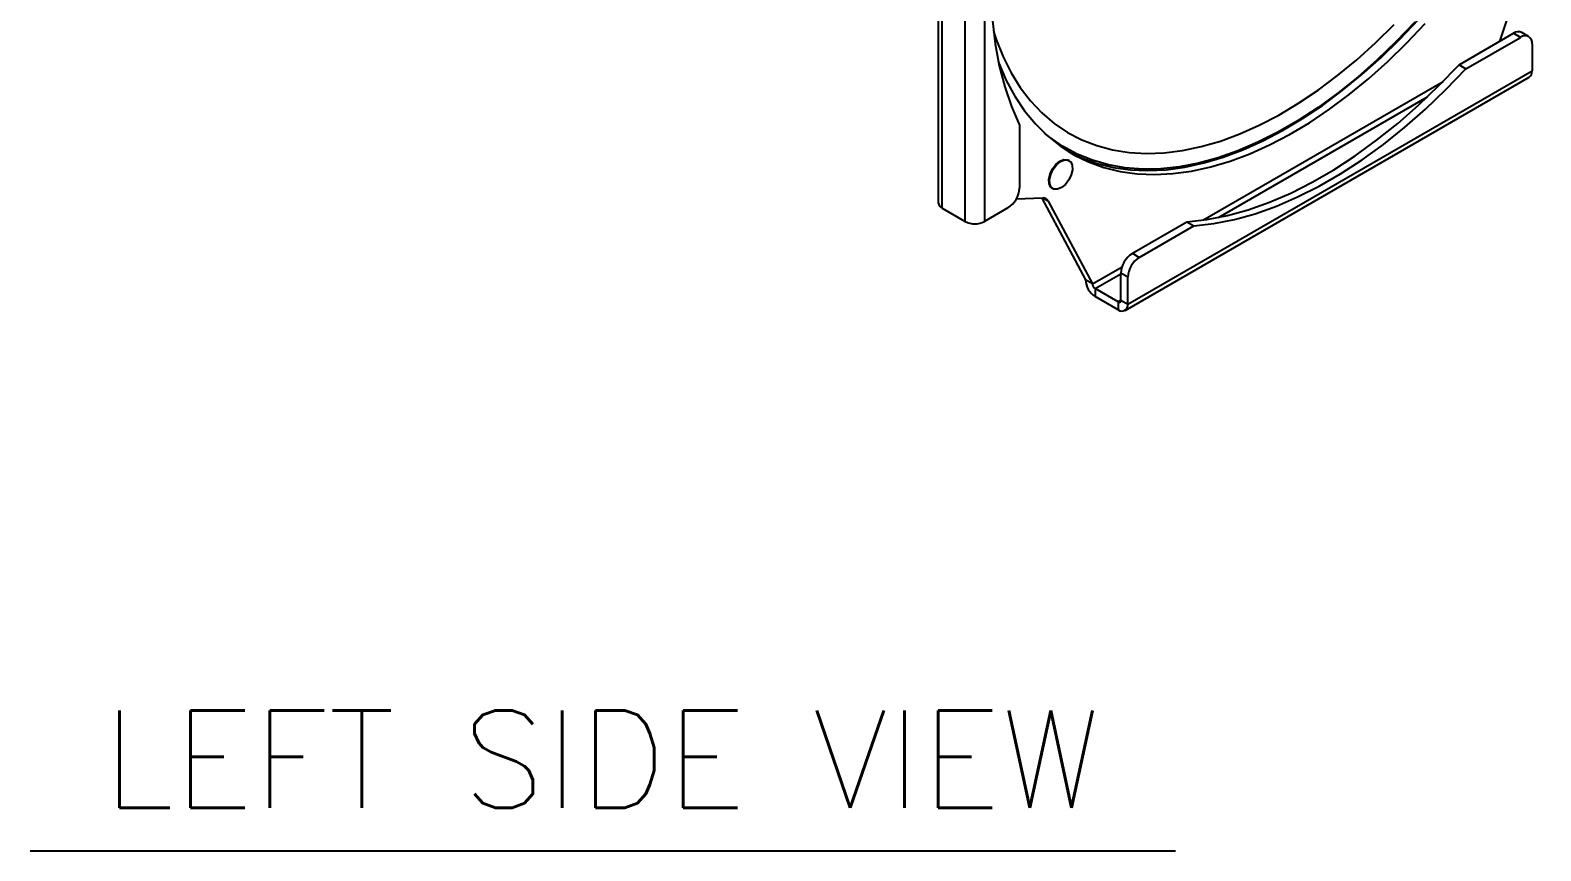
# Model space of a CAD drawing. Extents: x 16.7 to 113.1, y 4.5 to 84.5.
# Drawn here: x 22.81 to 34.44, y 54.68 to 61 of the extents above; entities that cross this region are included whole.
import ezdxf
from ezdxf.enums import TextEntityAlignment as Align

# ---------------------------------------------------------------- set-up
doc = ezdxf.new("R2010")
doc.units = 0
doc.header["$MEASUREMENT"] = 0
doc.layers.add('OBJECT', color=7, linetype='CONTINUOUS')
doc.styles.get("Standard").update_dxf_attribs({"font": 'SIMPLEX'})

msp = doc.modelspace()

# ---------------------------------------------------------------- linework, layer by layer
at = {"layer": 'OBJECT'}
for p, q in [((29.803, 63.265), (29.803, 59.672)), ((29.834, 59.629), (29.834, 63.222)), ((30.011, 59.527), (30.011, 63.12)), ((30.159, 63.12), (30.159, 59.527)), ((34.125, 60.914), (34.442, 61.872)), ((33.812, 60.733), (34.232, 60.976)), ((33.865, 60.703), (34.285, 60.945)), ((34.285, 60.945), (34.232, 60.976)), ((34.348, 60.952), (34.295, 60.982)), ((34.374, 60.894), (34.374, 60.686)), ((33.812, 60.733), (33.865, 60.703)), ((31.241, 58.842), (34.352, 60.638)), ((31.262, 58.89), (34.374, 60.686)), ((31.839, 59.537), (33.691, 60.606)), ((31.96, 59.558), (33.57, 60.488)), ((30.428, 60.27), (30.428, 59.784)), ((30.81, 59.996), (30.805, 59.999)), ((30.68, 59.783), (30.686, 59.78)), ((30.404, 59.701), (30.608, 59.708)), ((30.601, 59.707), (30.937, 59.078)), ((30.65, 59.683), (30.608, 59.708)), ((30.65, 59.683), (30.99, 59.047)), ((29.834, 59.629), (30.011, 59.527)), ((30.34, 59.631), (30.159, 59.527)), ((31.298, 59.282), (31.718, 59.525)), ((31.351, 59.251), (31.771, 59.494)), ((31.718, 59.525), (31.771, 59.494)), ((31.298, 59.282), (31.351, 59.251)), ((30.99, 59.047), (30.937, 59.078)), ((30.99, 59.047), (31.219, 59.179)), ((31.011, 59.01), (31.21, 59.125)), ((31.262, 59.098), (31.21, 59.129)), ((31.21, 58.921), (31.21, 59.129)), ((31.262, 58.89), (31.262, 59.098)), ((31.188, 58.908), (31.011, 59.01)), ((31.011, 59.01), (31.011, 58.949)), ((31.188, 58.847), (31.011, 58.949)), ((31.21, 58.921), (31.188, 58.908)), ((31.188, 58.908), (31.188, 58.847)), ((31.21, 58.921), (31.262, 58.89))]:
    msp.add_line(p, q, dxfattribs=at)
at = {"layer": 'OBJECT', "color": 1}
msp.add_line((22.814, 54.682), (31.629, 54.682), dxfattribs=at)
at = {"layer": 'OBJECT', "flags": 128}
for points in [[(30.428, 62.687), (30.366, 62.474), (30.315, 62.263), (30.273, 62.053), (30.242, 61.847), (30.221, 61.645), (30.21, 61.448), (30.21, 61.257), (30.221, 61.072), (30.242, 60.894), (30.273, 60.725), (30.315, 60.564), (30.366, 60.412), (30.428, 60.27)], [(30.267, 60.753), (30.27, 60.745), (30.327, 60.613), (30.393, 60.491), (30.468, 60.379), (30.551, 60.278), (30.642, 60.188), (30.741, 60.109), (30.847, 60.041), (30.96, 59.986), (31.079, 59.943), (31.204, 59.913), (31.335, 59.894), (31.47, 59.889), (31.61, 59.896), (31.754, 59.915), (31.901, 59.947), (32.05, 59.992), (32.201, 60.048), (32.354, 60.117), (32.507, 60.197), (32.661, 60.288), (32.814, 60.391), (32.966, 60.504), (33.117, 60.627), (33.265, 60.76), (33.41, 60.902), (33.552, 61.052)], [(33.473, 61.062), (33.329, 60.912), (33.182, 60.771), (33.033, 60.639), (32.881, 60.517), (32.727, 60.405), (32.573, 60.305), (32.418, 60.215), (32.263, 60.138), (32.11, 60.072), (31.958, 60.018), (31.808, 59.977), (31.661, 59.949), (31.518, 59.933), (31.378, 59.93), (31.243, 59.94), (31.114, 59.963), (30.99, 59.998), (30.872, 60.046), (30.76, 60.106), (30.656, 60.178), (30.622, 60.206)], [(30.807, 60.065), (30.907, 60.017), (31.026, 59.974), (31.151, 59.943), (31.282, 59.925), (31.417, 59.919), (31.557, 59.926), (31.701, 59.946), (31.848, 59.978), (31.997, 60.022), (32.148, 60.079), (32.301, 60.147), (32.454, 60.227), (32.608, 60.319), (32.761, 60.421), (32.913, 60.535), (33.064, 60.658), (33.212, 60.791), (33.357, 60.932), (33.499, 61.083)], [(30.229, 60.989), (30.249, 60.929), (30.302, 60.796), (30.364, 60.672), (30.434, 60.558), (30.513, 60.455), (30.601, 60.363), (30.696, 60.282), (30.798, 60.213), (30.908, 60.156), (31.024, 60.111), (31.146, 60.078), (31.274, 60.058), (31.406, 60.05), (31.543, 60.055), (31.684, 60.073), (31.828, 60.104), (31.975, 60.146), (32.124, 60.201), (32.274, 60.268), (32.425, 60.347), (32.577, 60.437), (32.727, 60.538), (32.877, 60.65), (33.025, 60.772), (33.171, 60.904), (33.313, 61.044)], [(31.718, 59.525), (31.872, 59.542), (32.03, 59.573), (32.19, 59.618), (32.353, 59.675), (32.517, 59.746), (32.682, 59.829), (32.848, 59.925), (33.013, 60.033), (33.178, 60.152), (33.34, 60.282), (33.501, 60.423), (33.658, 60.573), (33.812, 60.733)], [(31.771, 59.494), (31.925, 59.512), (32.083, 59.543), (32.243, 59.587), (32.406, 59.645), (32.57, 59.716), (32.735, 59.799), (32.901, 59.895), (33.066, 60.002), (33.231, 60.121), (33.393, 60.251), (33.554, 60.392), (33.711, 60.543), (33.865, 60.703)], [(30.714, 59.963), (30.744, 59.988), (30.775, 60.001), (30.802, 60), (30.823, 59.986), (30.834, 59.96), (30.836, 59.925), (30.826, 59.886), (30.808, 59.847), (30.782, 59.813), (30.752, 59.788), (30.721, 59.775), (30.694, 59.776), (30.673, 59.79), (30.662, 59.816), (30.66, 59.851), (30.67, 59.89), (30.688, 59.929), (30.714, 59.963)], [(30.709, 59.966), (30.739, 59.991), (30.769, 60.004), (30.797, 60.003), (30.805, 59.999)], [(30.68, 59.783), (30.668, 59.793), (30.656, 59.819), (30.655, 59.854), (30.664, 59.893), (30.683, 59.932), (30.709, 59.966)]]:
    msp.add_lwpolyline(points, dxfattribs=at)
at = {"layer": 'OBJECT'}
for centre, radius, start, end in [((34.269, 60.925), 0.0629, 65.6938, 125.6171), ((34.32, 60.903), 0.0546, 350.7862, 129.2033), ((34.322, 60.681), 0.0524, 305.4394, 5.8733), ((30.236, 59.793), 0.192, 302.6054, 357.3946), ((29.856, 59.677), 0.0528, 185.6951, 245.625), ((30.611, 59.663), 0.0445, 26.7371, 93.2522), ((30.085, 59.67), 0.161, 242.6097, 297.3905), ((31.401, 59.12), 0.192, 122.6055, 177.3944), ((31.454, 59.089), 0.192, 122.6055, 177.3944), ((31.098, 59.085), 0.161, 182.6054, 237.3946), ((31.036, 59.049), 0.0461, 182.6051, 237.3949), ((31.197, 58.918), 0.0131, 230.7934, 9.2193), ((31.217, 58.883), 0.0458, 230.7967, 9.2146)]:
    msp.add_arc(centre, radius, start, end, dxfattribs=at)

# ---------------------------------------------------------------- texts
at = {"layer": 'OBJECT', "color": 1}
msp.add_text('LEFT SIDE VIEW', height=0.75, dxfattribs=at).set_placement((27.214, 55.013), align=Align.CENTER)

doc.saveas('drawing.dxf')
